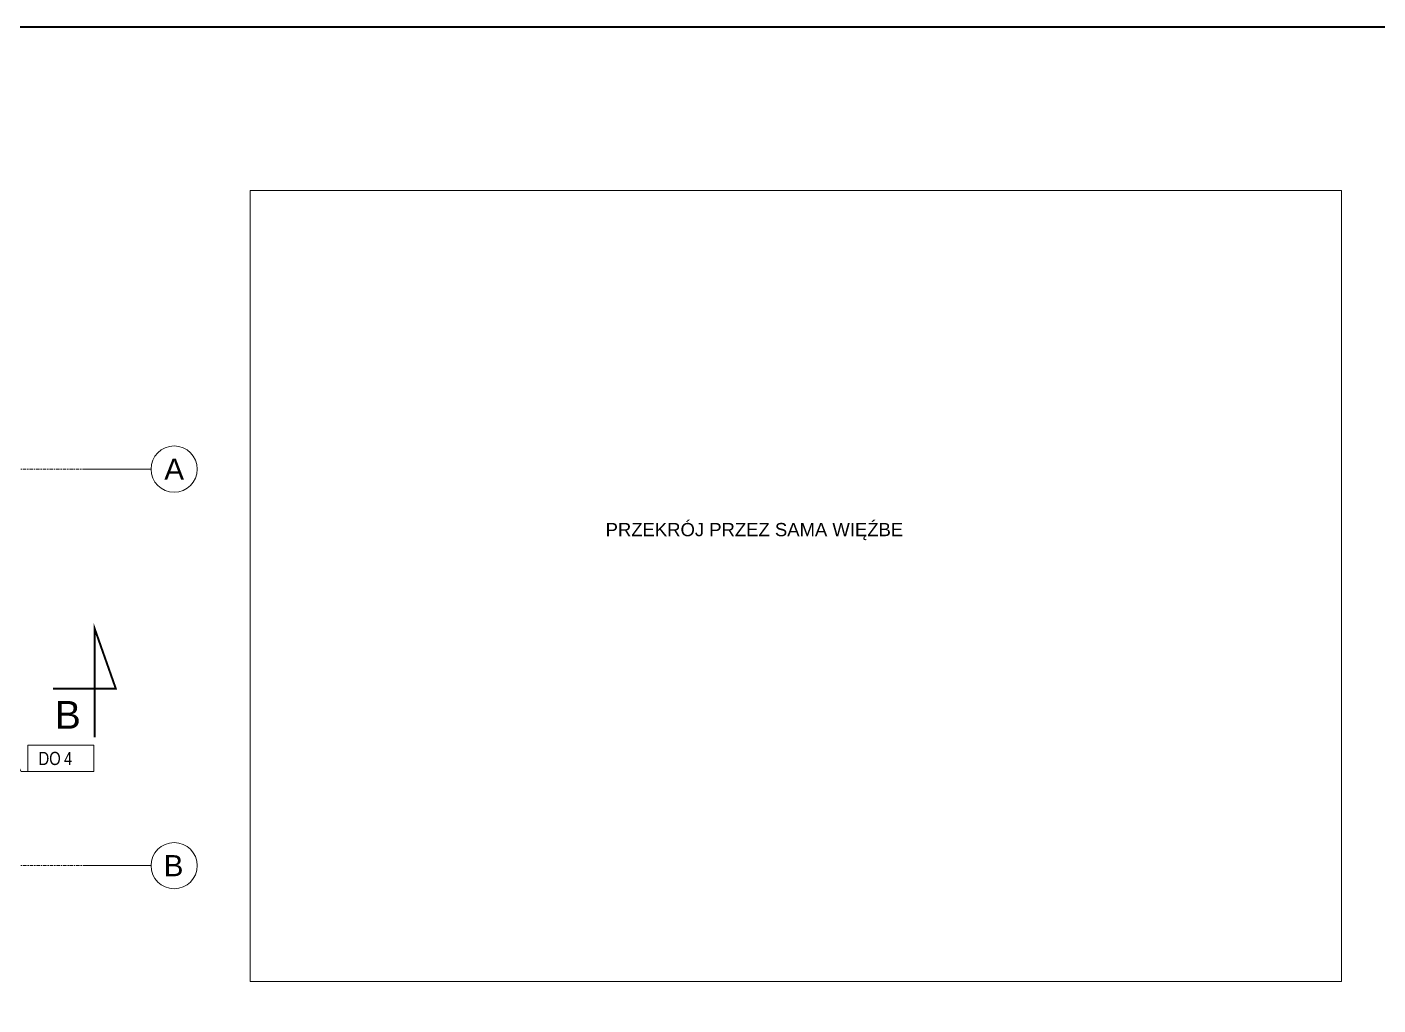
# Model space of a CAD drawing. Header units: millimetres. Extents: x 647 to 146539, y -131215 to 59.
# Drawn here: x 20285 to 30502, y -106452 to -99053 of the extents above; entities that cross this region are included whole.
import ezdxf
from ezdxf.enums import TextEntityAlignment as Align

# ---------------------------------------------------------------- set-up
doc = ezdxf.new("R2010")
doc.units = ezdxf.units.MM
doc.linetypes.add('DASHDOT', pattern=[1, 0.5, -0.25, 0, -0.25])
doc.layers.get('Defpoints').update_dxf_attribs({"color": 2, "lineweight": 50})
for name, color, linetype, lineweight in [('e-cad_cienkie', 4, 'Continuous', 9), ('e-cad_opisy', 2, 'Continuous', 18), ('G-Bloki', 221, 'Continuous', 5), ('G-Cienka', 4, 'Continuous', 9), ('G-Kreskowanie', 9, 'Continuous', 5), ('G-Opisy', 2, 'Continuous', 18), ('G-Osie', 6, 'DASHDOT', 9), ('G-Ramka', 5, 'Continuous', 40), ('G-Wymiary', 4, 'Continuous', 9)]:
    doc.layers.add(name, color=color, linetype=linetype, lineweight=lineweight)
doc.styles.add('Arial-GG', font='arial.ttf')
doc.styles.add('e-cad_1', font='arial.ttf')
doc.dimstyles.new('W-1 do 50-GG mm', dxfattribs={"dimscale": 50, "dimtxt": 2, "dimasz": 1.8, "dimexe": 1.5, "dimexo": 0, "dimgap": 0.6, "dimtad": 1, "dimdec": 1, "dimrnd": 1, "dimtxsty": 'Arial-GG', "dimblk": 'OBLIQUE', "dimcen": 0, "dimdle": 1, "dimclrd": 4, "dimclre": 4, "dimclrt": 7, "dimadec": 1, "dimazin": 0, "dimtfac": 1, "dimtdec": 1, "dimtix": 1, "dimtmove": 0, "dimatfit": 2, "dimfxl": 1.5, "dimfxlon": 1, "dimlwd": -1, "dimlwe": -1, "dimarcsym": 0})

# ---------------------------------------------------------------- blocks, each defined once
blk = doc.blocks.new('*U293')
at = {"layer": 'G-Ramka', "color": 5}
blk.add_lwpolyline([(25, 405), (25, 5), (756.62, 5), (756.62, 405)], close=True, dxfattribs=at)
blk = doc.blocks.new('*U126')
at = {"layer": 'G-Cienka', "ltscale": 0.8}
blk.add_lwpolyline([(490, 0), (0, 0)], dxfattribs=at)
blk.add_circle((665, 0), 175, dxfattribs=at)
at = {"layer": 'G-Opisy', "ltscale": 0.8, "style": 'Arial-GG'}
blk.add_attdef('OS', text='', height=160, dxfattribs=at).set_placement((682, 0), align=Align.MIDDLE_CENTER)
blk = doc.blocks.new('_Oblique')
at = {"color": 0, "linetype": 'ByBlock', "lineweight": -2}
blk.add_line((-0.5, -0.5), (0.5, 0.5), dxfattribs=at)
blk = doc.blocks.new('*D417')
at = {"layer": 'Defpoints', "color": 0, "ltscale": 2, "transparency": 16777216}
for p in [(11007, -100673), (20732, -106967), (10721, -109633), (9282, -109829), (11007, -111271)]:
    blk.add_point(p, dxfattribs=at)
at = {"layer": 'G-Wymiary', "color": 4, "ltscale": 2, "transparency": 16777216}
blk.add_arc((11007, -109398), 371, 194.0362, 270, dxfattribs=at)
at = {"layer": 'G-Wymiary', "color": 4, "ltscale": 2, "transparency": 16777216, "xscale": 90, "yscale": 90, "zscale": 90, "rotation": 104.0362434679265}
blk.add_blockref('_Oblique', (10648, -109488), dxfattribs=at)
at = {"layer": 'G-Wymiary', "color": 4, "ltscale": 2, "transparency": 16777216, "xscale": 90, "yscale": 90, "zscale": 90}
blk.add_blockref('_Oblique', (11007, -109769), dxfattribs=at)
at = {"layer": 'G-Wymiary', "color": 7, "ltscale": 2, "transparency": 16777216, "insert": (10835, -109619), "char_height": 100, "attachment_point": 5, "rotation": 322.0181, "style": 'Arial-GG'}
blk.add_mtext('76,0°', dxfattribs=at)
blk = doc.blocks.new('*D418')
at = {"layer": 'Defpoints', "color": 0, "ltscale": 2, "transparency": 16777216}
for p in [(19007, -100673), (20732, -106967), (18425, -107876), (9282, -109829), (19007, -111271)]:
    blk.add_point(p, dxfattribs=at)
at = {"layer": 'G-Wymiary', "color": 4, "ltscale": 2, "transparency": 16777216}
blk.add_arc((19007, -107398), 753, 194.0362, 270, dxfattribs=at)
at = {"layer": 'G-Wymiary', "color": 4, "ltscale": 2, "transparency": 16777216, "xscale": 90, "yscale": 90, "zscale": 90}
for p, rotation in [((18277, -107581), 104.0362434679266), ((19007, -108152), 359.9999999999999)]:
    blk.add_blockref('_Oblique', p, dxfattribs=dict(at, rotation=rotation))
at = {"layer": 'G-Wymiary', "color": 7, "ltscale": 2, "transparency": 16777216, "insert": (18599, -107921), "char_height": 100, "attachment_point": 5, "rotation": 322.0181, "style": 'Arial-GG'}
blk.add_mtext('76,0°', dxfattribs=at)
blk = doc.blocks.new('*U116')
at = {"layer": 'G-Opisy', "const_width": 15}
blk.add_lwpolyline([(0, -369), (0, 457), (161, 0), (-313, 0)], dxfattribs=at)
at = {"layer": 'G-Opisy', "style": 'Arial-GG'}
blk.add_attdef('OZNACZENIE_PRZEKROJU', text='', height=210, dxfattribs=at).set_placement((-202, -198, -15), align=Align.MIDDLE_CENTER)
blk = doc.blocks.new('e-cad_Drewno_1_2_5_P')
at = {"layer": 'e-cad_cienkie'}
blk.add_lwpolyline([(-10, 0), (0, 0), (0, 4), (-10, 4)], close=True, dxfattribs=at)
at = {"layer": 'e-cad_opisy', "style": 'e-cad_1', "width": 0.8}
blk.add_attdef('KOD', text='', height=2, dxfattribs=at).set_placement((-5, 1), align=Align.RIGHT)
blk.add_attdef('NR', (-4.5, 1), '', height=2, dxfattribs=at)
at = {"layer": 'e-cad_opisy', "style": 'e-cad_1', "width": 0.8, "flags": 1}
for tag, p in [('GATUNEK', (0, -10)), ('KLASA', (0, -10.5)), ('SZT', (0, -11)), ('dL', (0, -11.5)), ('NAZWA', (0, -14)), ('H', (0, -13.5)), ('B', (0, -12.5)), ('x', (0, -13)), ('L', (0, -14.5))]:
    blk.add_attdef(tag, text='', height=0.2, dxfattribs=at).set_placement(p, align=Align.RIGHT)

msp = doc.modelspace()

# ---------------------------------------------------------------- linework, layer by layer
at = {"layer": 'e-cad_cienkie', "ltscale": 2}
msp.add_lwpolyline([(20118.46, -104459.99), (20239.64, -104686.98), (20789.64, -104686.98)], dxfattribs=at)
at = {"layer": 'G-Kreskowanie', "ltscale": 2}
msp.add_lwpolyline([(21972.29, -100290.45), (30226.17, -100290.45), (30226.17, -106273.8), (21972.29, -106273.8)], close=True, dxfattribs=at)
at = {"layer": 'G-Osie', "ltscale": 50}
for p, q in [((9282.47, -102398.14), (20732.47, -102398.14)), ((20732.47, -105398.14), (9282.47, -105398.14))]:
    msp.add_line(p, q, dxfattribs=at)

# ---------------------------------------------------------------- block references
at = {"layer": 'G-Bloki', "ltscale": 0.8, "xscale": 50, "yscale": 50, "zscale": 50}
msp.add_blockref('*U293', (6568.32, -119303.4), dxfattribs=at)
at = {"layer": 'G-Bloki', "ltscale": 2}
ref = msp.add_blockref('*U126', (20732.47, -102398.14), dxfattribs=at)
ref.add_attrib('OS', 'A', dxfattribs={"layer": 'G-Opisy', "ltscale": 0.8, "height": 160, "style": 'Arial-GG'}).set_placement((21397.69, -102398.14), align=Align.MIDDLE_CENTER)
msp.add_blockref('*U116', (20795.5, -104059.49), dxfattribs=at).add_auto_attribs({'OZNACZENIE_PRZEKROJU': 'B'})
at = {"layer": 'G-Bloki', "ltscale": 2, "xscale": 50, "yscale": 50, "zscale": 50}
msp.add_blockref('e-cad_Drewno_1_2_5_P', (20789.64, -104686.98), dxfattribs=at).add_auto_attribs({'KOD': 'DO', 'NR': '4'})
at = {"layer": 'G-Bloki', "ltscale": 2}
ref = msp.add_blockref('*U126', (20732.47, -105398.14), dxfattribs=at)
ref.add_attrib('OS', 'B', dxfattribs={"layer": 'G-Opisy', "ltscale": 0.8, "height": 160, "style": 'Arial-GG'}).set_placement((21393.21, -105398.14), align=Align.MIDDLE_CENTER)

# ---------------------------------------------------------------- texts
at = {"layer": 'G-Opisy', "color": 2, "insert": (24660.8, -102805.6), "char_height": 100, "width": 3806.6345, "attachment_point": 1, "style": 'Arial-GG'}
msp.add_mtext('PRZEKRÓJ PRZEZ SAMA WIĘŹBE', dxfattribs=at)

# ---------------------------------------------------------------- dimensions: what is measured, and where the dimension line sits
at = {"layer": 'G-Wymiary', "ltscale": 2}
for base, line1, line2, picture, middle in [((10720.73, -109633.32), ((11007.47, -111270.54), (11007.47, -100673.14)), ((20732.47, -106966.89), (9282.47, -109829.39)), '*D417', (10834.69, -109619.43)), ((18424.9, -107875.94), ((20732.47, -106966.89), (9282.47, -109829.39)), ((19007.47, -100673.14), (19007.47, -111270.54)), '*D418', (18599.24, -107920.99))]:
    dim = msp.add_angular_dim_2l(base=base, line1=line1, line2=line2, dimstyle='W-1 do 50-GG mm', dxfattribs=at)
    dim.commit()
    dim.dimension.update_dxf_attribs({"geometry": picture, "text_midpoint": middle})

doc.saveas('drawing.dxf')
